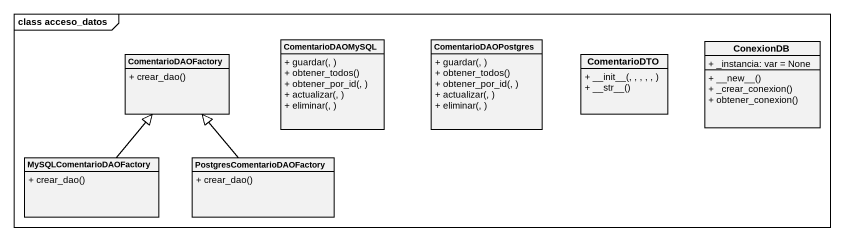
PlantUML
@startuml
mainframe class acceso_datos
hide circle
hide empty members
skinparam classAttributeIconSize 0
class ComentarioDAOFactory {
  + crear_dao()
}
class ComentarioDAOMySQL {
  + guardar(, )
  + obtener_todos()
  + obtener_por_id(, )
  + actualizar(, )
  + eliminar(, )
}
class ComentarioDAOPostgres {
  + guardar(, )
  + obtener_todos()
  + obtener_por_id(, )
  + actualizar(, )
  + eliminar(, )
}
class ComentarioDTO {
  + ~__init~__(, , , , , )
  + ~__str~__()
}
class ConexionDB {
  + _instancia: var = None
  + ~__new~__()
  + _crear_conexion()
  + obtener_conexion()
}
class MySQLComentarioDAOFactory {
  + crear_dao()
}
class PostgresComentarioDAOFactory {
  + crear_dao()
}
MySQLComentarioDAOFactory -up-|> ComentarioDAOFactory
PostgresComentarioDAOFactory -up-|> ComentarioDAOFactory
@enduml
